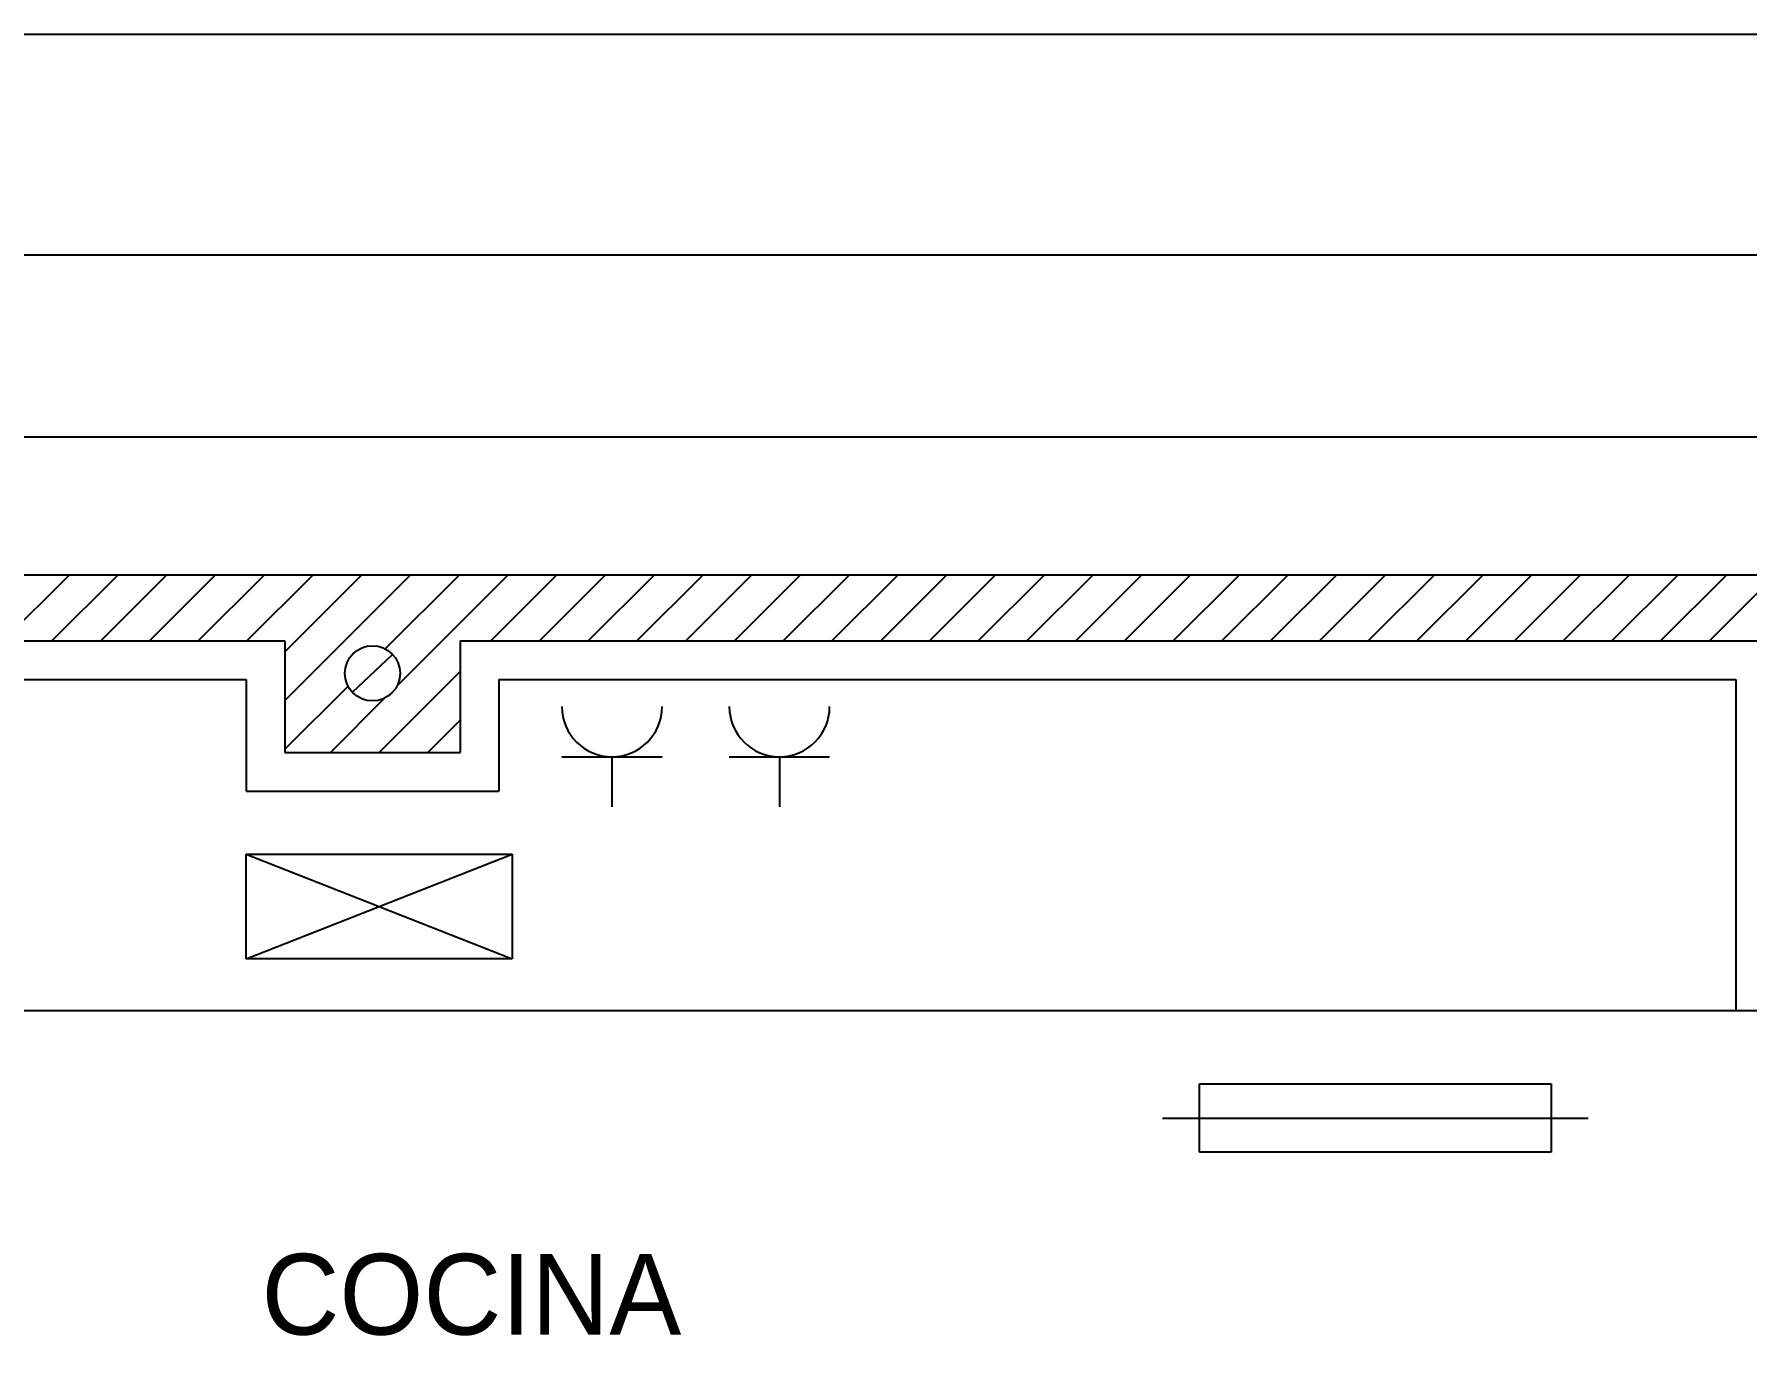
# Model space of a CAD drawing. Extents: x 33.7 to 63.4, y -76.7 to 11.5.
# Drawn here: x 45.138 to 48.243, y -26.495 to -24.088 of the extents above; entities that cross this region are included whole.
import ezdxf

# ---------------------------------------------------------------- set-up
doc = ezdxf.new("R2010")
doc.units = 0
doc.header["$LTSCALE"] = 0.375
doc.layers.get('0').update_dxf_attribs({"linetype": 'CONTINUOUS'})
for name, color, linetype in [('AUX', 7, 'CONTINUOUS'), ('FORMATO', 3, 'CONTINUOUS'), ('INSONORIZACION', 43, 'CONTINUOUS'), ('MUEBLES', 1, 'CONTINUOUS'), ('MUROS', 3, 'CONTINUOUS'), ('TEXTOS', 2, 'CONTINUOUS')]:
    doc.layers.add(name, color=color, linetype=linetype)
doc.styles.add('SANSSERIF', font='UNIV.SHX')

# ---------------------------------------------------------------- blocks, each defined once
blk = doc.blocks.new('*X30')
at = {"color": 0}
for p, q in [((159.0772, 141.7531), (159.1972, 141.8731)), ((159.1656, 141.7531), (159.2856, 141.8731)), ((159.254, 141.7531), (159.374, 141.8731)), ((159.3424, 141.7531), (159.4624, 141.8731)), ((159.4308, 141.7531), (159.5508, 141.8731)), ((159.5192, 141.7531), (159.6392, 141.8731)), ((159.588, 141.6452), (159.816, 141.8731)), ((159.588, 141.7336), (159.7276, 141.8731)), ((159.7699, 141.7387), (159.9044, 141.8731)), ((159.7914, 141.6718), (159.9927, 141.8731)), ((159.9611, 141.7531), (160.0811, 141.8731)), ((160.0495, 141.7531), (160.1695, 141.8731)), ((160.1379, 141.7531), (160.2579, 141.8731)), ((160.2263, 141.7531), (160.3463, 141.8731)), ((160.3147, 141.7531), (160.4347, 141.8731)), ((160.4031, 141.7531), (160.5231, 141.8731)), ((160.4915, 141.7531), (160.6115, 141.8731)), ((160.5798, 141.7531), (160.6998, 141.8731)), ((160.6682, 141.7531), (160.7882, 141.8731)), ((160.7566, 141.7531), (160.8766, 141.8731)), ((160.845, 141.7531), (160.965, 141.8731)), ((160.9334, 141.7531), (161.0534, 141.8731)), ((161.0218, 141.7531), (161.1418, 141.8731)), ((161.1102, 141.7531), (161.2302, 141.8731)), ((161.1986, 141.7531), (161.3186, 141.8731)), ((161.287, 141.7531), (161.407, 141.8731)), ((161.3753, 141.7531), (161.4953, 141.8731)), ((161.4637, 141.7531), (161.5837, 141.8731)), ((161.5521, 141.7531), (161.6721, 141.8731)), ((161.6405, 141.7531), (161.7605, 141.8731)), ((161.7289, 141.7531), (161.8489, 141.8731)), ((161.8173, 141.7531), (161.9373, 141.8731)), ((161.9057, 141.7531), (162.0257, 141.8731)), ((161.9941, 141.7531), (162.1141, 141.8731)), ((162.0824, 141.7531), (162.2024, 141.8731)), ((162.1708, 141.7531), (162.2908, 141.8731)), ((159.7588, 141.5508), (159.9056, 141.6976)), ((159.588, 141.5568), (159.7025, 141.6712)), ((159.6704, 141.5508), (159.7694, 141.6498)), ((159.8471, 141.5508), (159.9056, 141.6092))]:
    blk.add_line(p, q, dxfattribs=at)
blk = doc.blocks.new('ELFLU1')
at = {"linetype": 'Continuous'}
for p, q in [((-0.6376, -0.124), (-0.6376, 0.124)), ((-0.6376, 0.124), (0.6376, 0.124)), ((0.6376, 0.124), (0.6376, -0.124)), ((-0.7719, 0), (0.7719, 0)), ((0.6376, -0.124), (-0.6376, -0.124))]:
    blk.add_line(p, q, dxfattribs=at)
blk = doc.blocks.new('ELLUF')
at = {"linetype": 'Continuous'}
for p, q in [((-0.4824, -0.1899), (-0.4824, 0.1899)), ((-0.4824, 0.1899), (0.4824, 0.1899)), ((-0.4824, 0.1899), (0.4824, -0.1899)), ((-0.4824, -0.1899), (0.4824, 0.1899)), ((0.4824, 0.1899), (0.4824, -0.1899)), ((0.4824, -0.1899), (-0.4824, -0.1899))]:
    blk.add_line(p, q, dxfattribs=at)
blk = doc.blocks.new('ELENC2')
at = {"linetype": 'Continuous'}
for p, q in [((-0.181818, 0.181818), (0.181818, 0.181818)), ((0, 0.181818), (0, 0))]:
    blk.add_line(p, q, dxfattribs=at)
blk.add_arc((0, 0.363636), 0.181818, 180, 0, dxfattribs=at)

msp = doc.modelspace()

# ---------------------------------------------------------------- linework, layer by layer
at = {"layer": 'AUX'}
msp.add_line((45.715, -25.281), (45.788, -25.2126), dxfattribs=at)
msp.add_circle((45.7515, -25.2468), 0.05, dxfattribs=at)
at = {"layer": 'FORMATO', "color": 7, "linetype": 'ByBlock'}
msp.add_lwpolyline([(33.6764, -45.0883), (33.6764, -24.0883), (63.3764, -24.0883), (63.3764, -45.0883), (33.6764, -45.0883)], dxfattribs=at)
at = {"layer": 'FORMATO', "linetype": 'ByBlock'}
msp.add_lwpolyline([(34.6764, -44.6883), (34.6764, -24.4883), (62.9764, -24.4883), (62.9764, -44.6883), (34.6764, -44.6883)], dxfattribs=at)
at = {"layer": 'MUEBLES'}
msp.add_line((43.5032, -25.8581), (48.2232, -25.8581), dxfattribs=at)
at = {"layer": 'MUROS'}
for p, q in [((43.3132, -24.8181), (48.4132, -24.8181)), ((43.3132, -25.0681), (48.4132, -25.0681)), ((43.4332, -25.1881), (45.5927, -25.1881)), ((45.5927, -25.1881), (45.5927, -25.3905)), ((45.9103, -25.1881), (48.2932, -25.1881)), ((45.9103, -25.1881), (45.9103, -25.3905)), ((43.5032, -25.2581), (45.5227, -25.2581)), ((45.5227, -25.2581), (45.5227, -25.4605)), ((45.9803, -25.2581), (48.2232, -25.2581)), ((45.9803, -25.2581), (45.9803, -25.4605)), ((48.2232, -25.2581), (48.2232, -25.8581)), ((45.5927, -25.3905), (45.9103, -25.3905)), ((45.5227, -25.4605), (45.9803, -25.4605)), ((48.2232, -25.8581), (48.9832, -25.8581))]:
    msp.add_line(p, q, dxfattribs=at)

# ---------------------------------------------------------------- block references
at = {"layer": 'INSONORIZACION'}
msp.add_blockref('*X30', (-113.9953, -166.9412), dxfattribs=at)
at = {"layer": 'TEXTOS', "xscale": 0.5, "yscale": 0.5, "zscale": 0.5}
for name, p in [('ELENC2', (46.1857, -25.4889)), ('ELENC2', (46.4894, -25.4889)), ('ELLUF', (45.7637, -25.6695)), ('ELFLU1', (47.5697, -26.053))]:
    msp.add_blockref(name, p, dxfattribs=at)

# ---------------------------------------------------------------- texts
at = {"layer": 'TEXTOS', "color": 2, "style": 'SANSSERIF'}
msp.add_text('COCINA', height=0.14635, dxfattribs=at).set_placement((45.5502, -26.4456))

doc.saveas('drawing.dxf')
